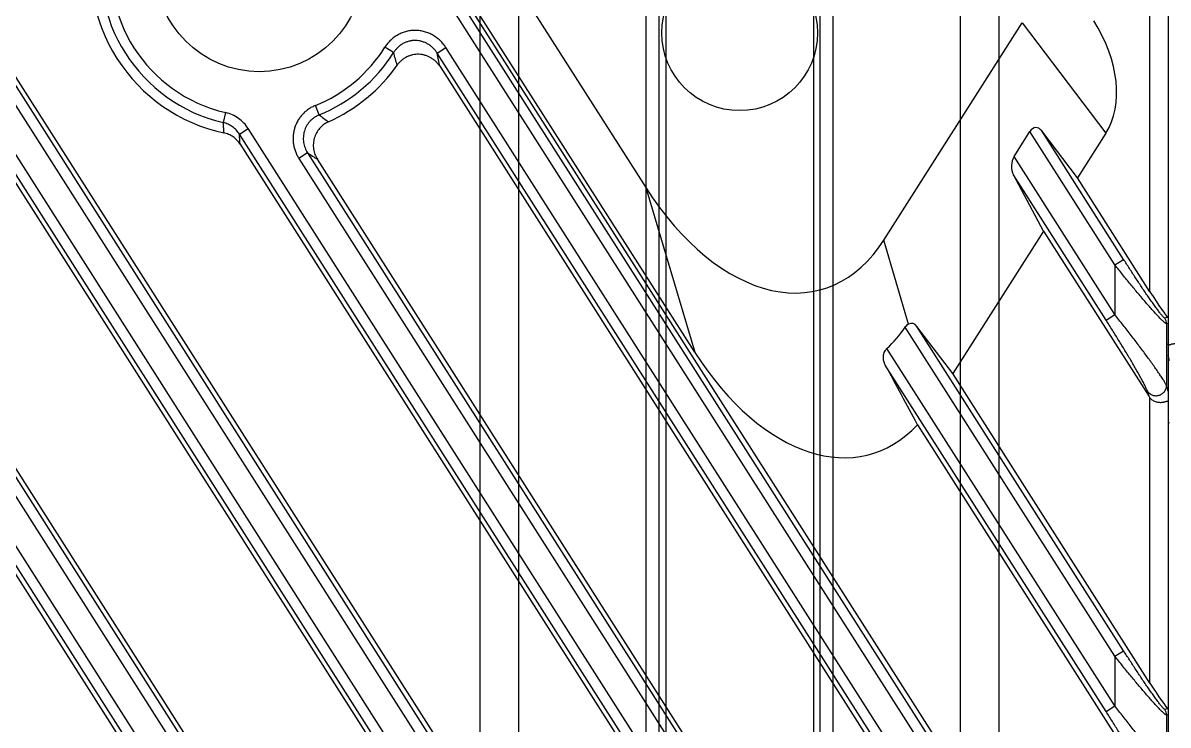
# Model space of a CAD drawing. Header units: millimetres. Extents: x 620 to 19791, y 2539 to 6969.
# Drawn here: x 14582.86 to 14626.96, y 4419.89 to 4446.94 of the extents above; entities that cross this region are included whole.
import ezdxf

# ---------------------------------------------------------------- set-up
doc = ezdxf.new("R2010")
doc.units = ezdxf.units.MM
doc.layers.add('02___PRT_ALL_AXES', color=7, linetype='Continuous')

# ---------------------------------------------------------------- blocks, each defined once
blk = doc.blocks.new('DTGFH')
at = {"color": 7, "linetype": 'Continuous'}
for p, q in [((8801.048, 4441.2), (8801.048, 4104.2)), ((9401.048, 4441.2), (9401.048, 4103.7)), ((9326.292, 4440.5), (9395.966, 4331.134)), ((9396.638, 4334.173), (9328.9, 4440.5)), ((9335.896, 4440.5), (9400.314, 4339.384)), ((9400.348, 4343.425), (9338.504, 4440.5)), ((9357.713, 4440.5), (9400.348, 4373.575)), ((9327.847, 4439.149), (9394.687, 4334.23)), ((9329.067, 4439.149), (9394.687, 4336.146)), ((9329.403, 4439.363), (9395.024, 4336.36)), ((9398.997, 4342.541), (9337.451, 4439.149)), ((9398.997, 4344.457), (9338.671, 4439.149)), ((9399.333, 4344.671), (9339.008, 4439.363)), ((9398.997, 4374.607), (9357.88, 4439.149)), ((9399.333, 4374.822), (9358.216, 4439.363)), ((9327.511, 4438.935), (9394.351, 4334.016)), ((9398.661, 4342.327), (9337.115, 4438.935)), ((9370.143, 4424.677), (9380.936, 4407.736)), ((9382.821, 4401.39), (9368.27, 4424.231)), ((9400.348, 4403.726), (9400.348, 4415.426)), ((9390.095, 4405.706), (9395.431, 4414.08)), ((9395.431, 4414.08), (9398.654, 4409.834)), ((9371.221, 4412.934), (9370.888, 4413.144)), ((9372.9, 4412.914), (9373.236, 4413.128)), ((9398.997, 4372.691), (9373.236, 4413.128)), ((9398.661, 4372.477), (9372.9, 4412.914)), ((9373.007, 4412.398), (9400.314, 4369.535)), ((9364.664, 4410.241), (9364.753, 4410.625)), ((9368.356, 4410.534), (9368.207, 4410.899)), ((9364.677, 4409.846), (9364.664, 4410.241)), ((9365.283, 4409.795), (9365.619, 4410.009)), ((9398.661, 4357.402), (9365.283, 4409.795)), ((9398.997, 4357.616), (9365.619, 4410.009)), ((9395.116, 4408.934), (9395.726, 4409.892)), ((9398.997, 4404.758), (9395.726, 4409.892)), ((9397.556, 4408.11), (9396.179, 4409.923)), ((9399.333, 4404.972), (9396.179, 4409.923)), ((9398.654, 4409.834), (9397.556, 4408.11)), ((9365.311, 4409.403), (9400.314, 4354.46)), ((9367.908, 4409.073), (9367.572, 4408.859)), ((9367.572, 4408.859), (9398.997, 4359.532)), ((9367.908, 4409.073), (9399.333, 4359.746)), ((9400.348, 4358.5), (9368.287, 4408.826)), ((9398.997, 4402.842), (9395.116, 4408.934)), ((9398.661, 4402.628), (9395.096, 4408.223)), ((9396.251, 4406.063), (9395.096, 4408.223)), ((9400.348, 4403.726), (9397.556, 4408.11)), ((9380.936, 4407.736), (9382.821, 4401.39)), ((9391.054, 4402.48), (9390.095, 4405.706)), ((9396.251, 4406.063), (9392.753, 4400.572)), ((9396.251, 4406.063), (9400.314, 4399.686)), ((9398.997, 4404.758), (9399.333, 4404.972)), ((9398.997, 4404.758), (9398.997, 4402.842)), ((9398.661, 4402.628), (9398.997, 4402.842)), ((9401.036, 4402.74), (9400.927, 4402.708)), ((9398.997, 4389.683), (9390.922, 4402.358)), ((9392.753, 4400.572), (9391.377, 4402.385)), ((9399.333, 4389.897), (9391.377, 4402.385)), ((9401.048, 4402.511), (9400.989, 4402.494)), ((9400.989, 4402.494), (9400.989, 4400.102)), ((8801.107, 4401.08), (8801.048, 4401.282)), ((9398.997, 4387.767), (9390.222, 4401.541)), ((9398.661, 4387.553), (9390.157, 4400.901)), ((9400.348, 4388.651), (9392.753, 4400.572)), ((9401.048, 4399.9), (9400.989, 4400.102)), ((9400.314, 4399.686), (9400.255, 4399.888)), ((9400.348, 4388.651), (9400.348, 4399.639)), ((8801.048, 4398.671), (8801.107, 4398.688)), ((9391.4, 4398.603), (9400.314, 4384.611)), ((9398.997, 4389.683), (9399.333, 4389.897)), ((9398.997, 4389.683), (9398.997, 4387.767)), ((9398.661, 4387.553), (9398.997, 4387.767)), ((9401.036, 4387.664), (9400.927, 4387.633)), ((9401.048, 4387.436), (9400.989, 4387.419)), ((9400.989, 4387.419), (9400.989, 4385.027))]:
    blk.add_line(p, q, dxfattribs=at)
for centre, radius in [((9366.048, 4416.2), 4), ((9384.548, 4413.7), 3)]:
    blk.add_circle(centre, radius, dxfattribs=at)
for centre, radius, start, end in [((9366.048, 4416.2), 6.5, 167.1762, 257.8238), ((9366.048, 4416.2), 6.117, 168.0813, 256.9187), ((9366.048, 4416.2), 5.724, 168.0813, 256.9187), ((9366.048, 4416.2), 5.724, 292.1573, 327.7289), ((9366.048, 4416.2), 6.117, 292.1573, 327.7289), ((9344.966, 4405.195), 27.372, 15.3731, 16.4235), ((9334.774, 4404.732), 38.994, 11.338, 12.1117), ((9366.048, 4416.2), 6.5, 294.1626, 324.7775), ((9388.188, 4436.636), 32.781, 232.7708, 233.5427), ((9232.119, 4399.993), 133.524, 4.04112, 4.20977), ((9398.888, 4456.184), 56.384, 236.6713, 237.1307), ((9400.588, 4402.493), 0.402, 0.1282, 32.3718), ((9400.588, 4387.418), 0.402, 0.1282, 32.3718)]:
    blk.add_arc(centre, radius, start, end, dxfattribs=at)
for centre, major_axis, ratio, start_param, end_param in [((9395.497, 4412.776), (-2.652, 3.493), 0.684108, -2.893825, -1.690575), ((9395.964, 4409.52), (0, 0.526), 0.63707, -0.698132, 0.785398), ((9395.353, 4408.562), (0, 0.526), 0.63707, 0.785398, 2.268928), ((9384.917, 4413.37), (2.835, -9.544), 0.602666, -1.127854, 0.481922), ((9400.348, 4403.84), (-0.698, 1.104), 0.046753, -4.638574, -3.259594), ((9391.162, 4401.982), (0, 0.526), 0.63707, -0.698132, 0.32795), ((9385.86, 4410.197), (-2.835, 9.544), 0.602666, -2.851522, -2.689693), ((9386.803, 4407.024), (-2.835, 9.544), 0.602666, -4.269446, -2.800254), ((9387.686, 4404.051), (-13.636, 24.957), 0.023371, -1.803611, -1.710108), ((9400.647, 4399.91), (-0.117, 0.402), 0.954439, -4.415997, -4.276035), ((9400.348, 4388.765), (-0.698, 1.104), 0.046753, -4.638574, -3.259594)]:
    blk.add_ellipse(centre, major_axis=major_axis, ratio=ratio, start_param=start_param, end_param=end_param, dxfattribs=at)
for points, knots in [([(9373.236, 4413.128), (9373.205, 4413.177), (9373.136, 4413.272), (9373.017, 4413.401), (9372.883, 4413.514), (9372.736, 4413.61), (9372.578, 4413.688), (9372.412, 4413.745), (9372.24, 4413.78), (9372.065, 4413.794), (9371.889, 4413.785), (9371.716, 4413.753), (9371.549, 4413.699), (9371.39, 4413.624), (9371.242, 4413.53), (9371.107, 4413.417), (9370.988, 4413.289), (9370.919, 4413.194), (9370.888, 4413.144)], [0, 0, 0, 0, 0.062501, 0.125004, 0.187504, 0.250005, 0.312504, 0.375003, 0.437502, 0.5, 0.562497, 0.624995, 0.687493, 0.749992, 0.812491, 0.874991, 0.937497, 1, 1, 1, 1]), ([(9372.9, 4412.914), (9372.878, 4412.949), (9372.829, 4413.018), (9372.745, 4413.111), (9372.65, 4413.194), (9372.545, 4413.265), (9372.433, 4413.323), (9372.314, 4413.366), (9372.19, 4413.393), (9372.064, 4413.404), (9371.938, 4413.399), (9371.813, 4413.376), (9371.693, 4413.337), (9371.579, 4413.283), (9371.473, 4413.214), (9371.376, 4413.132), (9371.291, 4413.039), (9371.243, 4412.97), (9371.221, 4412.934)], [0, 0, 0, 0, 0.06236, 0.124747, 0.187159, 0.249602, 0.312077, 0.374583, 0.437117, 0.499674, 0.562246, 0.624826, 0.687404, 0.74997, 0.812518, 0.87504, 0.937538, 1, 1, 1, 1]), ([(9373.007, 4412.398), (9372.985, 4412.432), (9372.938, 4412.498), (9372.855, 4412.588), (9372.762, 4412.668), (9372.661, 4412.736), (9372.552, 4412.791), (9372.437, 4412.833), (9372.318, 4412.86), (9372.196, 4412.872), (9372.074, 4412.869), (9371.953, 4412.85), (9371.835, 4412.817), (9371.723, 4412.769), (9371.617, 4412.708), (9371.52, 4412.634), (9371.433, 4412.548), (9371.382, 4412.484), (9371.358, 4412.451)], [0, 0, 0, 0, 0.062496, 0.125005, 0.187502, 0.250003, 0.312503, 0.375004, 0.437504, 0.500003, 0.562502, 0.625002, 0.687501, 0.75, 0.8125, 0.874996, 0.937504, 1, 1, 1, 1]), ([(9365.619, 4410.009), (9365.57, 4410.086), (9365.458, 4410.23), (9365.251, 4410.409), (9365.014, 4410.546), (9364.841, 4410.605), (9364.753, 4410.625)], [0, 0, 0, 0, 0.25001, 0.500004, 0.749996, 1, 1, 1, 1]), ([(9368.207, 4410.899), (9368.16, 4410.88), (9368.068, 4410.837), (9367.938, 4410.757), (9367.817, 4410.663), (9367.708, 4410.556), (9367.611, 4410.438), (9367.528, 4410.31), (9367.459, 4410.174), (9367.406, 4410.03), (9367.37, 4409.882), (9367.35, 4409.731), (9367.346, 4409.578), (9367.359, 4409.426), (9367.389, 4409.276), (9367.434, 4409.13), (9367.495, 4408.99), (9367.545, 4408.902), (9367.572, 4408.859)], [0, 0, 0, 0, 0.062496, 0.125, 0.187497, 0.249996, 0.312495, 0.374993, 0.437492, 0.499991, 0.56249, 0.624989, 0.687489, 0.749989, 0.81249, 0.874989, 0.9375, 1, 1, 1, 1]), ([(9368.356, 4410.534), (9368.322, 4410.521), (9368.255, 4410.49), (9368.162, 4410.434), (9368.075, 4410.367), (9367.996, 4410.29), (9367.926, 4410.206), (9367.867, 4410.114), (9367.818, 4410.015), (9367.781, 4409.912), (9367.755, 4409.805), (9367.742, 4409.697), (9367.741, 4409.587), (9367.755, 4409.442), (9367.802, 4409.265), (9367.869, 4409.134), (9367.908, 4409.073)], [0, 0, 0, 0, 0.062516, 0.125059, 0.18761, 0.250176, 0.312748, 0.375323, 0.437895, 0.500458, 0.56301, 0.625545, 0.688062, 0.750558, 0.875309, 1, 1, 1, 1]), ([(9365.283, 4409.795), (9365.248, 4409.85), (9365.168, 4409.954), (9365.021, 4410.084), (9364.851, 4410.184), (9364.727, 4410.227), (9364.664, 4410.241)], [0, 0, 0, 0, 0.249846, 0.499786, 0.749838, 1, 1, 1, 1]), ([(9368.709, 4410.27), (9368.644, 4410.241), (9368.52, 4410.168), (9368.363, 4410.023), (9368.24, 4409.846), (9368.159, 4409.648), (9368.122, 4409.436), (9368.131, 4409.222), (9368.185, 4409.014), (9368.249, 4408.886), (9368.287, 4408.826)], [0, 0, 0, 0, 0.125002, 0.249996, 0.374989, 0.499982, 0.624978, 0.749979, 0.874984, 1, 1, 1, 1]), ([(9365.311, 4409.403), (9365.275, 4409.459), (9365.193, 4409.564), (9365.042, 4409.694), (9364.869, 4409.792), (9364.742, 4409.832), (9364.677, 4409.846)], [0, 0, 0, 0, 0.250015, 0.500013, 0.750005, 1, 1, 1, 1]), ([(9400.989, 4402.494), (9400.987, 4402.494), (9400.982, 4402.494), (9400.974, 4402.496), (9400.965, 4402.501), (9400.953, 4402.508), (9400.94, 4402.517), (9400.919, 4402.533), (9400.889, 4402.558), (9400.85, 4402.594), (9400.805, 4402.637), (9400.756, 4402.686), (9400.703, 4402.74), (9400.646, 4402.8), (9400.565, 4402.888), (9400.458, 4403.006), (9400.324, 4403.156), (9400.186, 4403.316), (9400.043, 4403.483), (9399.896, 4403.656), (9399.748, 4403.833), (9399.599, 4404.014), (9399.449, 4404.198), (9399.247, 4404.445), (9399.097, 4404.633), (9398.997, 4404.758)], [0, 0, 0, 0, 0.002036, 0.004765, 0.008306, 0.012701, 0.017956, 0.024063, 0.038745, 0.05652, 0.077106, 0.100208, 0.125538, 0.152825, 0.181822, 0.244102, 0.310933, 0.381227, 0.454167, 0.529124, 0.605619, 0.683271, 0.76177, 0.840872, 1, 1, 1, 1]), ([(9400.927, 4402.708), (9400.925, 4402.708), (9400.922, 4402.708), (9400.918, 4402.709), (9400.912, 4402.712), (9400.904, 4402.717), (9400.894, 4402.725), (9400.882, 4402.736), (9400.868, 4402.75), (9400.853, 4402.765), (9400.83, 4402.79), (9400.799, 4402.827), (9400.76, 4402.875), (9400.717, 4402.93), (9400.671, 4402.99), (9400.623, 4403.054), (9400.555, 4403.146), (9400.467, 4403.268), (9400.36, 4403.421), (9400.249, 4403.581), (9400.136, 4403.746), (9400.023, 4403.915), (9399.908, 4404.087), (9399.793, 4404.261), (9399.678, 4404.437), (9399.524, 4404.674), (9399.409, 4404.853), (9399.333, 4404.972)], [0, 0, 0, 0, 0.001988, 0.003277, 0.004801, 0.008605, 0.013451, 0.019328, 0.026206, 0.034036, 0.042764, 0.062675, 0.085465, 0.110691, 0.137955, 0.166932, 0.197336, 0.261568, 0.329268, 0.399486, 0.471568, 0.545042, 0.619552, 0.694837, 0.77068, 0.84692, 1, 1, 1, 1]), ([(9400.255, 4399.888), (9400.253, 4399.894), (9400.249, 4399.907), (9400.238, 4399.936), (9400.221, 4399.977), (9400.196, 4400.032), (9400.166, 4400.094), (9400.132, 4400.161), (9400.081, 4400.26), (9400.01, 4400.391), (9399.918, 4400.556), (9399.82, 4400.729), (9399.716, 4400.908), (9399.608, 4401.091), (9399.497, 4401.278), (9399.344, 4401.532), (9399.147, 4401.853), (9398.907, 4402.24), (9398.743, 4402.499), (9398.661, 4402.628)], [0, 0, 0, 0, 0.005901, 0.012735, 0.028952, 0.048163, 0.069902, 0.093761, 0.1194, 0.174923, 0.234768, 0.297789, 0.363198, 0.430435, 0.499095, 0.568871, 0.710853, 0.85493, 1, 1, 1, 1]), ([(9400.989, 4400.102), (9400.987, 4400.108), (9400.983, 4400.119), (9400.971, 4400.145), (9400.952, 4400.182), (9400.924, 4400.232), (9400.89, 4400.288), (9400.852, 4400.35), (9400.792, 4400.443), (9400.708, 4400.569), (9400.597, 4400.729), (9400.476, 4400.9), (9400.348, 4401.078), (9400.212, 4401.263), (9400.071, 4401.453), (9399.876, 4401.713), (9399.624, 4402.043), (9399.314, 4402.442), (9399.103, 4402.709), (9398.997, 4402.842)], [0, 0, 0, 0, 0.00509, 0.010986, 0.025069, 0.041978, 0.061422, 0.083117, 0.106791, 0.15915, 0.216898, 0.278823, 0.34401, 0.411766, 0.481566, 0.552988, 0.699417, 0.848964, 1, 1, 1, 1]), ([(9401.048, 4402.741), (9401.048, 4402.741), (9401.048, 4402.739), (9401.048, 4402.737), (9401.047, 4402.736), (9401.045, 4402.735), (9401.043, 4402.736), (9401.041, 4402.736), (9401.038, 4402.738), (9401.036, 4402.739), (9401.036, 4402.74)], [0, 0, 0, 0, 0.134296, 0.239838, 0.325336, 0.408088, 0.50825, 0.637794, 0.80127, 1, 1, 1, 1]), ([(9390.922, 4402.358), (9390.94, 4402.383), (9390.979, 4402.43), (9391.028, 4402.467), (9391.054, 4402.48)], [0, 0, 0, 0, 0.51357, 1, 1, 1, 1]), ([(8801.748, 4401.543), (8801.733, 4401.561), (8801.699, 4401.596), (8801.64, 4401.638), (8801.578, 4401.671), (8801.512, 4401.695), (8801.447, 4401.711), (8801.384, 4401.718), (8801.325, 4401.719), (8801.27, 4401.715), (8801.227, 4401.708), (8801.196, 4401.701), (8801.169, 4401.694), (8801.144, 4401.686), (8801.121, 4401.679), (8801.106, 4401.675), (8801.092, 4401.672), (8801.081, 4401.67), (8801.071, 4401.67), (8801.062, 4401.673), (8801.055, 4401.679), (8801.051, 4401.688), (8801.049, 4401.699), (8801.048, 4401.708), (8801.048, 4401.712)], [0, 0, 0, 0, 0.092092, 0.18383, 0.274482, 0.363041, 0.448376, 0.529457, 0.605459, 0.675766, 0.739913, 0.769539, 0.797439, 0.847676, 0.869774, 0.889641, 0.907107, 0.922074, 0.934647, 0.945489, 0.956057, 0.968087, 0.982675, 1, 1, 1, 1]), ([(9390.157, 4400.901), (9390.132, 4400.947), (9390.093, 4401.047), (9390.077, 4401.183), (9390.089, 4401.296), (9390.114, 4401.384), (9390.156, 4401.469), (9390.198, 4401.519), (9390.222, 4401.541)], [0, 0, 0, 0, 0.227078, 0.464087, 0.589088, 0.719873, 0.857283, 1, 1, 1, 1]), ([(9400.255, 4399.888), (9400.266, 4399.871), (9400.292, 4399.839), (9400.338, 4399.798), (9400.39, 4399.765), (9400.448, 4399.74), (9400.509, 4399.724), (9400.572, 4399.718), (9400.636, 4399.721), (9400.698, 4399.734), (9400.758, 4399.757), (9400.813, 4399.788), (9400.863, 4399.827), (9400.906, 4399.873), (9400.941, 4399.925), (9400.968, 4399.982), (9400.984, 4400.041), (9400.989, 4400.082), (9400.989, 4400.102)], [0, 0, 0, 0, 0.061114, 0.122614, 0.184534, 0.246921, 0.309743, 0.372937, 0.436398, 0.5, 0.563602, 0.627063, 0.690257, 0.753079, 0.815466, 0.877386, 0.938886, 1, 1, 1, 1]), ([(9400.348, 4399.639), (9400.364, 4399.621), (9400.398, 4399.586), (9400.456, 4399.544), (9400.519, 4399.511), (9400.584, 4399.487), (9400.649, 4399.471), (9400.713, 4399.464), (9400.772, 4399.463), (9400.827, 4399.467), (9400.869, 4399.474), (9400.901, 4399.481), (9400.928, 4399.488), (9400.953, 4399.496), (9400.976, 4399.503), (9400.991, 4399.507), (9401.004, 4399.51), (9401.016, 4399.512), (9401.026, 4399.512), (9401.035, 4399.509), (9401.041, 4399.503), (9401.046, 4399.494), (9401.048, 4399.483), (9401.048, 4399.474), (9401.048, 4399.47)], [0, 0, 0, 0, 0.092092, 0.18383, 0.274482, 0.363041, 0.448376, 0.529457, 0.605459, 0.675766, 0.739913, 0.769539, 0.797439, 0.847676, 0.869774, 0.889641, 0.907107, 0.922074, 0.934647, 0.945489, 0.956057, 0.968087, 0.982675, 1, 1, 1, 1]), ([(8801.048, 4398.441), (8801.048, 4398.441), (8801.048, 4398.443), (8801.049, 4398.445), (8801.05, 4398.446), (8801.052, 4398.447), (8801.054, 4398.446), (8801.056, 4398.446), (8801.058, 4398.444), (8801.06, 4398.443), (8801.061, 4398.442)], [0, 0, 0, 0, 0.134296, 0.239838, 0.325336, 0.408088, 0.50825, 0.637794, 0.80127, 1, 1, 1, 1]), ([(9400.927, 4387.633), (9400.925, 4387.632), (9400.922, 4387.633), (9400.918, 4387.634), (9400.912, 4387.637), (9400.904, 4387.642), (9400.894, 4387.65), (9400.882, 4387.661), (9400.868, 4387.674), (9400.853, 4387.69), (9400.83, 4387.715), (9400.799, 4387.751), (9400.76, 4387.8), (9400.717, 4387.855), (9400.671, 4387.915), (9400.623, 4387.979), (9400.555, 4388.071), (9400.467, 4388.193), (9400.36, 4388.346), (9400.249, 4388.506), (9400.136, 4388.671), (9400.023, 4388.84), (9399.908, 4389.012), (9399.793, 4389.186), (9399.678, 4389.362), (9399.524, 4389.599), (9399.409, 4389.777), (9399.333, 4389.897)], [0, 0, 0, 0, 0.001988, 0.003277, 0.004801, 0.008605, 0.013451, 0.019328, 0.026206, 0.034036, 0.042764, 0.062675, 0.085465, 0.110691, 0.137955, 0.166932, 0.197336, 0.261568, 0.329268, 0.399486, 0.471568, 0.545042, 0.619552, 0.694837, 0.77068, 0.84692, 1, 1, 1, 1]), ([(9400.989, 4387.419), (9400.987, 4387.418), (9400.982, 4387.418), (9400.974, 4387.421), (9400.965, 4387.426), (9400.953, 4387.432), (9400.94, 4387.441), (9400.919, 4387.457), (9400.889, 4387.482), (9400.85, 4387.518), (9400.805, 4387.561), (9400.756, 4387.61), (9400.703, 4387.665), (9400.646, 4387.725), (9400.565, 4387.812), (9400.458, 4387.93), (9400.324, 4388.081), (9400.186, 4388.241), (9400.043, 4388.408), (9399.896, 4388.581), (9399.748, 4388.758), (9399.599, 4388.939), (9399.449, 4389.122), (9399.247, 4389.37), (9399.097, 4389.557), (9398.997, 4389.683)], [0, 0, 0, 0, 0.002036, 0.004765, 0.008306, 0.012701, 0.017956, 0.024063, 0.038745, 0.05652, 0.077106, 0.100208, 0.125538, 0.152825, 0.181822, 0.244102, 0.310933, 0.381227, 0.454167, 0.529124, 0.605619, 0.683271, 0.76177, 0.840872, 1, 1, 1, 1]), ([(9400.255, 4384.813), (9400.253, 4384.819), (9400.249, 4384.832), (9400.238, 4384.86), (9400.221, 4384.902), (9400.196, 4384.957), (9400.166, 4385.018), (9400.132, 4385.086), (9400.081, 4385.184), (9400.01, 4385.315), (9399.918, 4385.48), (9399.82, 4385.653), (9399.716, 4385.832), (9399.608, 4386.016), (9399.497, 4386.203), (9399.344, 4386.457), (9399.147, 4386.778), (9398.907, 4387.165), (9398.743, 4387.423), (9398.661, 4387.553)], [0, 0, 0, 0, 0.005901, 0.012735, 0.028952, 0.048163, 0.069902, 0.093761, 0.1194, 0.174923, 0.234768, 0.297789, 0.363198, 0.430435, 0.499095, 0.568871, 0.710853, 0.85493, 1, 1, 1, 1]), ([(9400.989, 4385.027), (9400.987, 4385.032), (9400.983, 4385.044), (9400.971, 4385.07), (9400.952, 4385.107), (9400.924, 4385.157), (9400.89, 4385.213), (9400.852, 4385.275), (9400.792, 4385.368), (9400.708, 4385.494), (9400.597, 4385.654), (9400.476, 4385.824), (9400.348, 4386.003), (9400.212, 4386.188), (9400.071, 4386.377), (9399.876, 4386.637), (9399.624, 4386.968), (9399.314, 4387.367), (9399.103, 4387.633), (9398.997, 4387.767)], [0, 0, 0, 0, 0.00509, 0.010986, 0.025069, 0.041978, 0.061422, 0.083117, 0.106791, 0.15915, 0.216898, 0.278823, 0.34401, 0.411766, 0.481566, 0.552988, 0.699417, 0.848964, 1, 1, 1, 1]), ([(9401.048, 4387.666), (9401.048, 4387.665), (9401.048, 4387.664), (9401.048, 4387.662), (9401.047, 4387.66), (9401.045, 4387.66), (9401.043, 4387.66), (9401.041, 4387.661), (9401.038, 4387.662), (9401.036, 4387.664), (9401.036, 4387.664)], [0, 0, 0, 0, 0.134296, 0.239838, 0.325336, 0.408088, 0.50825, 0.637794, 0.80127, 1, 1, 1, 1])]:
    blk.add_open_spline(points, degree=3, knots=knots, dxfattribs=at)
blk = doc.blocks.new('*U116')
blk.add_blockref('DTGFH', (-9101.048, -4276.2))
blk = doc.blocks.new('*U117')
at = {"color": 0, "linetype": 'ByBlock', "lineweight": -2, "transparency": 16777216}
for p in [(0, 337.5), (600, 337.5)]:
    blk.add_blockref('*U116', p, dxfattribs=at)
blk = doc.blocks.new('ryfhgjmb')
at = {"color": 30, "linetype": 'Continuous', "true_color": 0xf26722}
for p, q in [((6005.128, 3342.431), (7001.628, 3342.431)), ((6005.128, 3340.931), (7001.628, 3340.931)), ((6058.086, 3336.031), (6969.27, 3336.031)), ((6058.471, 3335.531), (6968.885, 3335.531)), ((6058.471, 3329.331), (6968.885, 3329.331)), ((6058.086, 3328.831), (6969.27, 3328.831)), ((6005.128, 3323.931), (7001.628, 3323.931)), ((6005.128, 3322.431), (7001.628, 3322.431))]:
    blk.add_line(p, q, dxfattribs=at)
at = {"layer": '02___PRT_ALL_AXES', "color": 30, "linetype": 'Continuous', "true_color": 0xf26722}
for p, q in [((6968.718, 3335.271), (6027.638, 3335.271)), ((6968.718, 3329.592), (6027.638, 3329.592))]:
    blk.add_line(p, q, dxfattribs=at)
blk = doc.blocks.new('ryfh')
at = {"rotation": 90}
blk.add_blockref('ryfhgjmb', (11616.058, -2205.714), dxfattribs=at)

msp = doc.modelspace()

# ---------------------------------------------------------------- block references
for name, p in [('*U117', (14326.96016, 3971.56341)), ('ryfh', (6326.83352, -0.35097))]:
    msp.add_blockref(name, p)

doc.saveas('drawing.dxf')
